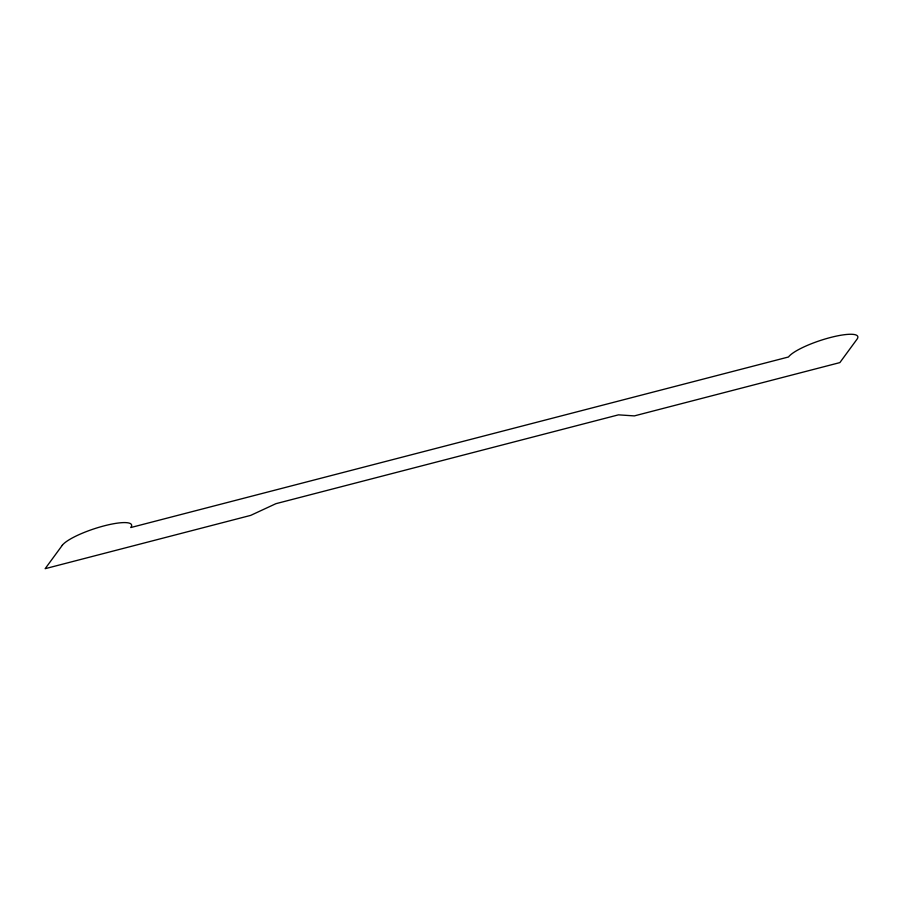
<?xml version="1.0" encoding="UTF-8"?>
<svg xmlns="http://www.w3.org/2000/svg" width="903" height="903" viewBox="0 0 903 903"><rect width="100%" height="100%" fill="white"/><g stroke="black" fill="none" stroke-linecap="round" stroke-linejoin="round"><path stroke-width="1.35" d="M62.284 545.31L45.15 568.687L250.684 515.387L275.912 503.682L618.465 414.849L634.346 415.899L839.869 362.6L857.003 339.223A36.91 7.992 -18.3 0 0 830.534 337.485A36.91 7.992 -18.3 0 0 788.488 356.99L130.788 527.544A36.91 7.992 -18.3 0 0 104.319 525.806A36.91 7.992 -18.3 0 0 62.284 545.31"/></g></svg>
